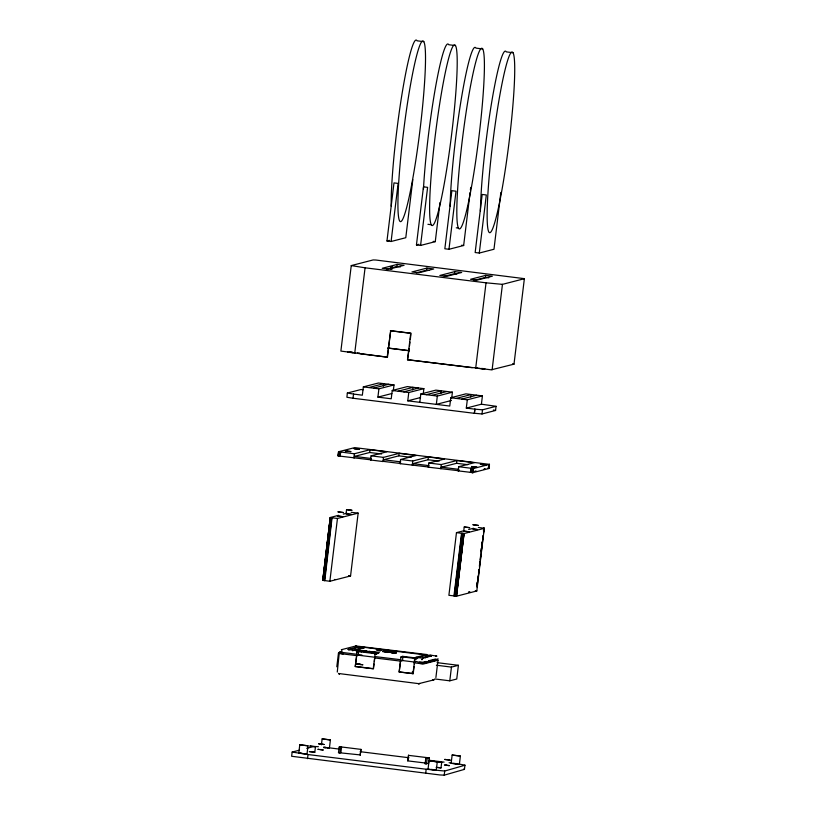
<?xml version="1.0" encoding="UTF-8"?>
<svg xmlns="http://www.w3.org/2000/svg" width="816" height="816" viewBox="0 0 816 816"><rect width="100%" height="100%" fill="white"/><g stroke="black" fill="none" stroke-linecap="round" stroke-linejoin="round"><path stroke-width="1.22" d="M359.275 647.261L358.969 646.711M360.152 647.037L359.907 646.476M421.617 659.481C422.168 659.685 421.627 659.583 421.994 659.563M422.178 659.624L421.576 659.471M432.796 679.963L433.867 679.881L418.771 683.655L338.507 673.496L339.538 673.832M299.452 750.19L292.159 752.056L291.628 756.269L439.844 774.945L444.22 775.169L464.437 769.366L464.977 765.153L459.286 764.113M390.364 330.776L410.734 333.305L407.521 359.795L491.263 369.821L513.998 364.16L524.372 278.654L375.819 260.029L373.136 259.947L351.257 265.588L340.874 351.084L387.478 357.184L390.691 330.694L387.151 357.265M298.778 753.097L299.778 744.794L308.009 745.814L307.01 754.106L298.972 753.086M351.155 512.295L358.153 513.121L350.554 575.943L329.858 581.278L322.759 580.329L330.276 517.497L338.558 515.324M322.891 580.36L330.276 517.497L322.759 580.329M323.065 580.39L330.49 517.548M338.15 455.909L338.538 451.707L354.358 453.767L370.015 449.728L386.733 451.809L371.076 455.848L370.576 459.989L371.086 459.857L338.15 455.909L338.569 451.738L354.725 447.617L489.457 464.365L488.947 468.527L472.903 472.627L458.174 470.873L458.674 466.721L474.32 462.692L456.899 460.53L441.252 464.559L428.849 463.019L428.349 467.17L458.684 470.74L458.857 469.353L441.436 467.191L441.262 468.578M323.279 580.431L330.664 517.579M338.273 455.93L338.783 451.789M338.446 455.971L338.956 451.819M323.524 580.472L330.878 517.609M338.66 456.001L339.16 451.85M323.799 580.513L331.123 517.65M338.915 456.042L339.415 451.891M324.115 580.553L331.408 517.691M339.191 456.083L339.691 451.931M324.442 580.604L331.714 517.742M339.497 456.124L340.007 451.982M347.341 393.037L346.902 397.249L352.951 398.239L353.583 394.057L347.341 393.037L360.896 389.538L363.375 389.671M324.788 580.645L332.041 517.783M339.833 456.175L340.333 452.023M340.18 456.215L340.68 452.074M354.725 353.236L365.068 267.801L351.257 265.588M307.499 758.686L307.999 754.535L292.159 752.056M329.858 581.278L337.457 518.456L358.153 513.121M312.304 751.852L309.295 751.577L314.803 752.26L315.476 746.732L309.968 746.048L315.476 746.732M346.055 513.784L351.533 514.437L346.076 513.815L346.555 509.633L352.063 510.316L346.576 509.663M353.848 457.919L354.358 453.767M354.368 457.786L354.532 456.399L369.679 452.492L381.623 453.982M393.302 390.854L394.016 384.928L378.451 383L363.344 386.896L362.345 395.189L353.583 394.057M321.422 744.824L322.136 738.898L330.409 739.928L329.399 748.221L323.83 747.67M386.968 240.985L393.995 182.896L398.126 183.416L391.099 241.495L386.968 240.985L389.416 240.353M336.804 666.784L338.467 653.065L341.945 652.168M341.588 652.82L339.211 653.432L337.273 672.078M390.507 269.372L390.813 266.842M390.762 269.382L391.068 266.863M390.966 269.392L391.272 266.873M391.18 269.392L391.486 266.863M369.679 452.492L370.015 449.728M392.159 269.137L392.465 266.608M423.3 393.383L423.881 388.64L407.347 386.58L392.241 390.476L391.231 398.779L377.91 397.127L378.91 388.824L394.016 384.928M386.59 269.147L396.933 266.485L397.178 264.435L404.073 265.292L389.13 269.147L382.235 268.291L397.178 264.435M339.16 747.119L341.567 747.028L340.894 752.556L339.864 752.821L338.487 752.648L339.16 747.119L340.313 746.824L360.988 749.384L360.182 754.953L360.988 749.384M383.398 386.182L383.693 383.693L368.914 387.508M339.864 752.821L340.537 747.293M412.814 179.622L405.787 237.711L391.099 241.495M374.666 657.89L373.218 668.783L355.246 666.55L356.714 655.248M355.246 666.55L356.867 654.279L339.395 652.086L341.751 651.443M358.428 649.801L358.285 646.772L348.085 649.403L348.626 650.005L358.714 647.404L363.732 648.026L364.405 647.527L358.285 646.772M356.561 655.697L358.428 655.217L358.428 650.984L356.796 651.403L356.867 654.279M370.576 459.989L382.979 461.53L383.479 457.388L399.136 453.349L416.221 455.471L400.564 459.51L400.064 463.651L428.859 467.038L428.349 467.17M382.979 461.53L383.693 459.745L398.83 455.838L411.04 457.348M416.446 244.922L423.473 186.844L427.604 187.354L420.577 245.443L416.446 244.922L418.894 244.29M407.521 359.795L409.224 348.361M409.53 345.831L409.989 342.057M410.295 339.527L410.907 334.489M398.83 455.838L399.136 453.349M374.075 663.979L373.493 668.712L355.531 666.478M374.36 661.603L375.074 654.299L377.502 653.351L375.074 654.299M482.419 395.903L467.313 399.799L466.303 408.102L481.409 404.206L482.419 395.903L465.885 393.853L450.779 397.749L449.769 406.052L407.765 400.829L408.775 392.537L423.881 388.64M416.272 272.83L426.615 270.157L426.86 268.107L433.755 268.964L418.812 272.819L411.917 271.963L426.86 268.107M412.692 389.854L412.988 387.365L398.239 391.17M420.577 245.443L435.265 241.648L439.997 202.511M412.253 465.171L412.753 461.02L428.4 456.991L444.496 458.99L428.849 463.019M419.791 402.308L420.801 394.016L435.866 390.13L452.401 392.18L451.687 398.106M412.763 465.038L412.937 463.651L428.063 459.755L439.212 461.132M448.973 249.288L456.011 191.199L451.87 190.689L444.842 248.768L448.973 249.288L463.661 245.494L470.087 192.464M414.069 666.539L413.212 673.639L399.157 672.007L400.462 661.144L402.686 660.572L415.211 662.133M374.697 656.543L400.778 659.726L399.157 672.007M402.686 660.572L402.696 656.339L400.697 656.86L400.778 659.726M428.063 459.755L428.4 456.991M452.401 392.18L437.335 396.066L436.325 404.369L451.401 400.483M444.19 276.338L454.543 273.666L454.787 271.616L461.683 272.473L446.729 276.328L439.844 275.471L454.787 271.616M440.885 393.353L441.191 390.864L426.442 394.669M470.393 189.934L470.689 187.415M412.927 673.72L414.385 662.827M440.752 468.71L441.252 464.559M407.776 760.879L408.571 755.31L407.776 760.879L426.146 763.113M425.636 657.869L425.503 654.84L415.874 657.319L416.415 657.931L425.932 655.472L430.94 656.095L431.623 655.595L425.503 654.84M479.288 253.052L486.316 194.963L482.185 194.453L475.157 252.532L479.288 253.052L493.976 249.257L500.851 192.443M441.436 467.191L456.562 463.294L456.899 460.53M408.449 755.351L429.247 757.88L428.573 763.409L425.136 763.776L425.799 758.237L427.737 757.738M435.897 677.525L437.988 660.246L435.499 659.838M470.761 397.066L471.056 394.577L456.368 398.371M426.513 763.939L427.176 758.411L429.247 757.88M473.831 280.418L485.489 277.42L485.734 275.369L492.344 276.196L477.197 280.092L470.587 279.276L485.734 275.369M425.677 773.384L426.176 769.233L307.999 754.535M475.687 368.261L486.03 282.815L365.068 267.801M463.784 530.767L456.47 532.644L448.892 595.313L456.562 596.18L476.809 590.957L484.276 528.258L478.349 527.462M428.043 769.131L429.043 760.828L437.274 761.848L436.264 770.151L428.043 769.131L428.757 769.141M352.951 398.239L474.341 413.314L474.851 409.163L482.511 409.816L496.097 406.297L481.409 404.206M474.341 413.314L474.973 409.132M453.961 595.945L461.55 533.276L464.202 533.511L484.378 528.309M454.328 595.986L461.907 533.317M454.675 596.027L462.264 533.358M455.012 596.057L462.601 533.399M455.338 596.088L462.917 533.429M470.414 472.393L470.914 468.241L473.566 468.476L489.447 464.375M455.624 596.119L463.213 533.46M470.771 472.433L471.281 468.282M455.889 596.139L463.478 533.48M468.068 531.593L469.2 531.797L463.712 531.134L464.212 526.993L469.73 527.677L464.243 527.014M456.124 596.159L463.702 533.501M471.128 472.474L471.628 468.323M456.307 596.17L463.896 533.511M456.46 596.18L464.039 533.511L456.562 596.18M471.464 472.505L471.964 468.364M471.781 472.546L472.291 468.394M472.076 472.566L472.576 468.425M472.342 472.597L472.841 468.445M472.566 472.607L473.066 468.466M472.76 472.627L473.26 468.476M472.903 472.627L473.515 468.476L473.066 472.627M449.789 680.819L451.452 667.1L458.408 665.305L456.746 679.024L449.789 680.819L434.724 678.943M474.473 413.273L482.011 413.967L482.511 409.816M436.132 767.366L441.017 767.907L441.691 762.368L436.172 761.685L441.691 762.368M492.109 369.801L502.452 284.356L524.331 278.715M444.22 775.169L444.72 771.028L464.947 765.224M451.115 763.368L452.156 755.035L460.387 756.034L459.377 764.337L451.462 763.337M489.335 464.324C489.865 466.589 488.05 471.138 488.57 466.303M488.529 468.415L488.784 466.344M482.011 413.967L495.567 410.468L496.067 406.317M488.702 468.445L488.957 466.375M476.932 584.552L477.238 582.053M481.032 550.718L481.328 548.209M481.787 544.456L482.093 541.946M483.449 530.665L483.755 528.156M476.993 585.847L477.452 582.083M477.748 579.574L478.207 575.821M478.513 573.311L478.961 569.548M479.42 565.794L479.879 562.03M480.175 559.531L480.634 555.767M481.083 552.004L481.542 548.25M481.848 545.741L482.297 541.977M482.603 539.478L483.062 535.714M483.511 531.95L483.97 528.197M477.013 587.132L479.135 569.588M479.441 567.079L483.235 535.745M483.531 533.236L484.143 528.227M356.612 645.946L355.909 645.976L426.901 654.534M438.141 658.869L423.892 662.541C419.291 662.684 409.02 660.634 417.578 658.196L414.793 659.236M513.998 364.16L512.621 363.732M495.567 410.468L493.384 409.999M342.21 649.75L341.506 649.74L342.312 649.628M460.346 756.075L452.125 755.065M459.347 764.368L458.623 764.174M395.005 653.33L396.525 652.616L395.852 653.116L385.162 651.79M433.112 679.861L433.704 679.84M339.476 673.751L338.548 673.506M435.866 655.789L436.754 656.105L430.032 655.054M364.405 647.527L354.44 650.423L363.732 648.026M363.028 650.913L361.141 651.719L363.028 650.913L355.113 649.924M433.48 679.912L433.837 679.871M418.486 683.563L419.546 683.563L418.506 683.624M418.69 683.655L419.067 683.522M355.96 645.966L356.133 645.986M418.802 683.635L419.577 683.563M358.836 353.624L359.815 353.369M373.738 388.11L388.518 384.295M377.91 397.127L391.853 393.526M403.747 391.853L418.496 388.049M407.765 400.829L420.546 397.535M431.95 395.352L446.699 391.558M461.887 399.055L476.575 395.26M400.064 463.651L400.574 463.519L383.489 461.397M458.174 470.873L458.684 470.74M343.312 514.1L346.871 513.182M468.649 529.513L473.515 528.258M355.633 646.037L341.384 649.709L341.986 649.628M352.328 650.087L352.869 650.699L352.328 650.087L377.502 653.351M357.112 652.076L358.856 651.617L376.829 653.851M361.927 655.003L357.163 654.881M383.122 651.862L382.582 651.25L383.551 651.005L396.525 652.616M401.013 657.523L403.124 656.982L416.905 658.685M431.623 655.595L421.994 658.084L415.874 657.319M422.617 658.247L430.94 656.095M414.416 661.48L414.365 664.173M426.146 661.439L422.596 662.347L419.618 662.072M428.471 660.838L435.458 659.032M427.523 661.898L428.665 661.603M437.988 660.246L423.728 663.928L414.242 662.857M338.487 752.648L360.315 754.922M425.136 763.776L427.064 763.276M306.734 748.323L314.027 746.456L318.403 746.691M378.512 653.137L375.839 652.871M356.021 663.959L359.346 664.316M381.47 650.311L376.207 649.679L381.47 650.301M373.932 651.994L379.175 652.637L368.659 651.352L373.891 651.994M502.452 284.356L486.03 282.815M444.72 771.028L426.176 769.233M308.009 745.814L299.778 744.794M437.274 761.848L429.043 760.828M463.712 531.134L467.435 531.502M330.409 739.928L322.136 738.898M369.22 651.953L373.055 652.402M477.411 368.047L476.666 368.026L477.605 368.251M334.937 579.523L334.815 579.391M444.414 764.98L449.432 765.653L444.914 765.02M433.959 659.971L436.468 660.103L422.484 663.724L419.455 663.449M392.414 652.392L389.579 652.066M354.083 352.92L355.521 352.951M484.184 369.036L478.4 368.373M338.385 516.079L337.396 516.018L342.914 516.701L338.997 516.13M434.449 659.95L436.458 660.124L434.683 659.797M324.748 747.334L325.553 747.405M318.832 749.374L317.842 749.323L323.35 750.006L320.127 749.516M413.416 672.282L412.1 672.221L413.426 672.496M452.033 763.368L456.96 763.929M484.021 469.067L485.347 469.139L484.49 468.965M380.052 650.76L377.39 650.434L380.725 650.75M300.145 753.158L302.053 753.362M474.8 471.24L476.401 471.352L475.769 471.209M468.568 592.12L470.169 592.232L469.006 592.008M389.569 651.933L392.802 652.382M365.364 651.566L362.692 651.199L366.415 651.576M372.004 652.392L369.22 652.004M359.173 664.295L358.255 664.224L359.356 664.408M349.697 352.145L352.879 352.522M353.165 352.828L347.657 352.094M475.289 367.598L477.319 367.832M474.657 529.094C467.507 528.462 483.031 530.298 475.381 529.176M375.829 652.718L378.553 653.116M323.789 747.232L326.237 747.487M323.534 747.364L325.655 747.609M359.53 664.428L360.713 664.53L359.111 664.204M431.399 769.406L433.531 769.672M437.794 767.407L441.017 767.907M461.55 533.276L456.47 532.644M330.317 747.976L338.834 749.027M423.8 41.647A91.035 8.048 -82.9 0 0 399.962 165.77A91.035 8.048 -82.9 0 0 411.366 186.232A91.035 8.048 -82.9 0 0 423.8 41.647L417.058 40.81A91.035 8.048 -82.9 0 0 401.207 99.073A91.035 8.048 -82.9 0 0 391.211 206.122M455.491 45.574A91.035 8.048 -82.9 0 0 431.654 169.708A91.035 8.048 -82.9 0 0 443.057 190.169A91.035 8.048 -82.9 0 0 455.491 45.574L448.749 44.737A91.035 8.048 -82.9 0 0 435.193 89.117A91.035 8.048 -82.9 0 0 423.443 189.302M482.695 48.96A91.035 8.048 -82.9 0 0 458.857 173.084A91.035 8.048 -82.9 0 0 470.261 193.545A91.035 8.048 -82.9 0 0 482.695 48.96L475.942 48.113A91.035 8.048 -82.9 0 0 460.999 100.786A91.035 8.048 -82.9 0 0 450.126 206.173M513.009 52.724A91.035 8.048 -82.9 0 0 489.172 176.848A91.035 8.048 -82.9 0 0 500.575 197.309A91.035 8.048 -82.9 0 0 513.009 52.724L506.257 51.877A91.035 8.048 -82.9 0 0 491.181 105.315A91.035 8.048 -82.9 0 0 480.42 211.028M427.931 224.308L431.307 224.726M456.256 227.817L458.51 228.103M433.194 241.393L435.265 241.648M461.601 245.239L463.661 245.494M396.933 266.485L400.381 266.914M426.615 270.157L428.91 270.443M454.543 273.666L456.838 273.952M485.489 277.42L488.794 277.828M391.884 330.847L411.06 333.224M388.039 348.014L409.459 350.676M387.712 348.095L409.132 350.758M350.064 352.033L352.583 352.349M482.358 368.465L484.877 368.771M360.08 353.777L387.478 357.184M407.847 359.703L472.229 367.7M363.344 386.896L378.91 388.824M392.241 390.476L408.775 392.537M420.801 394.016L437.335 396.066M450.779 397.749L467.313 399.799M466.303 408.102L474.851 409.163M456.562 463.294L467.762 464.681M371.076 455.848L383.479 457.388M400.564 459.51L412.753 461.02M458.674 466.721L470.914 468.241M383.693 459.745L400.778 461.866M354.532 456.399L371.26 458.48M412.937 463.651L429.032 465.65M337.457 518.456L332.387 517.834M348.524 575.688L350.554 575.943M358.734 646.649L424.351 654.799M382.582 651.25L395.566 652.861M384.316 652.004L387.875 652.453M391.445 652.892L393.812 653.188M348.085 649.403L352.757 649.985M402.696 656.339L417.578 658.196M356.408 651.137L359.958 651.576M437.07 662.653L458.408 665.305M358.428 655.217L375.197 657.298M338.467 653.065L340.976 653.381M436.387 665.224L451.452 667.1M356.704 655.656L339.191 653.443M374.524 657.931L400.605 661.113M359.591 664.255L362.947 664.795L356.021 663.969M399.432 671.935L413.212 673.639M425.799 758.237L427.176 758.411M360.131 751.679L409 757.748M429.053 760.247L444.088 762.113M449.096 762.736L451.33 763.021M445.873 765.306L446.77 765.418M343.363 652.596L341.751 652.382M343.199 653.983L340.711 653.585M481.185 368.444L484.571 368.934M435.826 655.809L436.713 656.084M453.502 763.307L457.511 763.858M357.326 352.94L359.468 353.267M313.018 751.944L314.803 752.26M487.478 468.251L488.325 468.384M475.34 590.692L476.809 590.957M338.681 673.537L339.395 673.72M436.091 655.901L436.254 655.88M327.675 747.884L329.399 748.221M341.506 652.341L340.915 652.219M463.651 769.07L464.467 769.304M383.551 651.005L383.979 651.637M345.321 450.901L350.798 451.574L345.321 450.901M388.192 651.26L393.424 651.913L388.273 651.25M362.059 650.515L367.271 651.168L362.151 650.505M480.389 464.314L485.846 464.998L480.389 464.314M354.124 448.667L359.479 449.351L354.124 448.667M471.546 466.517L476.901 467.201L471.546 466.517M338.059 511.867L343.414 512.56L338.059 511.867M473.025 524.749L478.38 525.433L473.025 524.749M318.668 743.784L324.023 744.478L318.668 743.784M444.751 759.431L450.106 760.114L444.751 759.431"/></g></svg>
